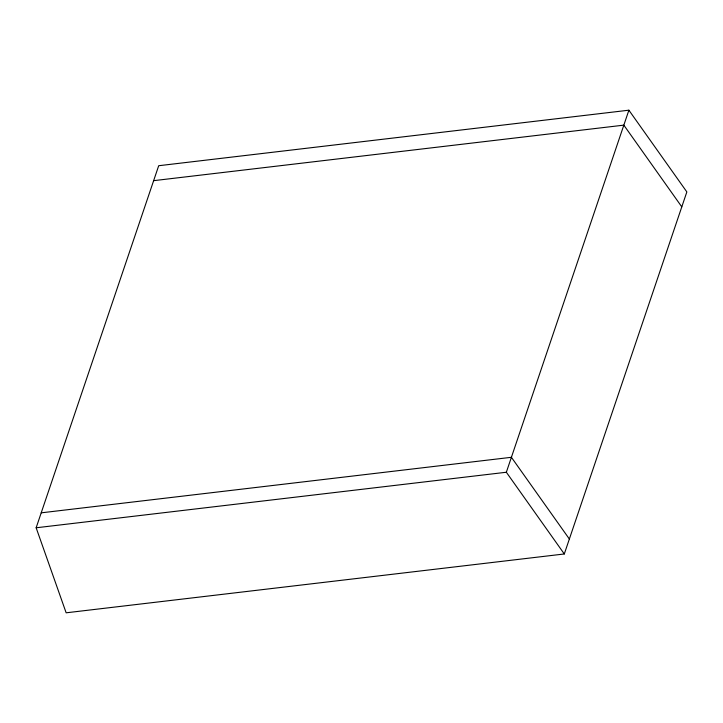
<?xml version="1.0" encoding="UTF-8"?>
<svg xmlns="http://www.w3.org/2000/svg" width="723" height="723" viewBox="0 0 723 723"><rect width="100%" height="100%" fill="white"/><g stroke="black" fill="none" stroke-linecap="round" stroke-linejoin="round"><path stroke-width="1.08" d="M36.15 527.781L158.698 165.721L628.893 110.194L686.85 191.92L564.302 553.972L66.145 612.806L36.15 527.781L506.344 472.246L564.302 553.972M506.344 472.246L628.893 110.194M153.638 180.669L623.832 125.142L681.789 206.859M41.211 512.833L511.405 457.298L569.363 539.024"/></g></svg>
